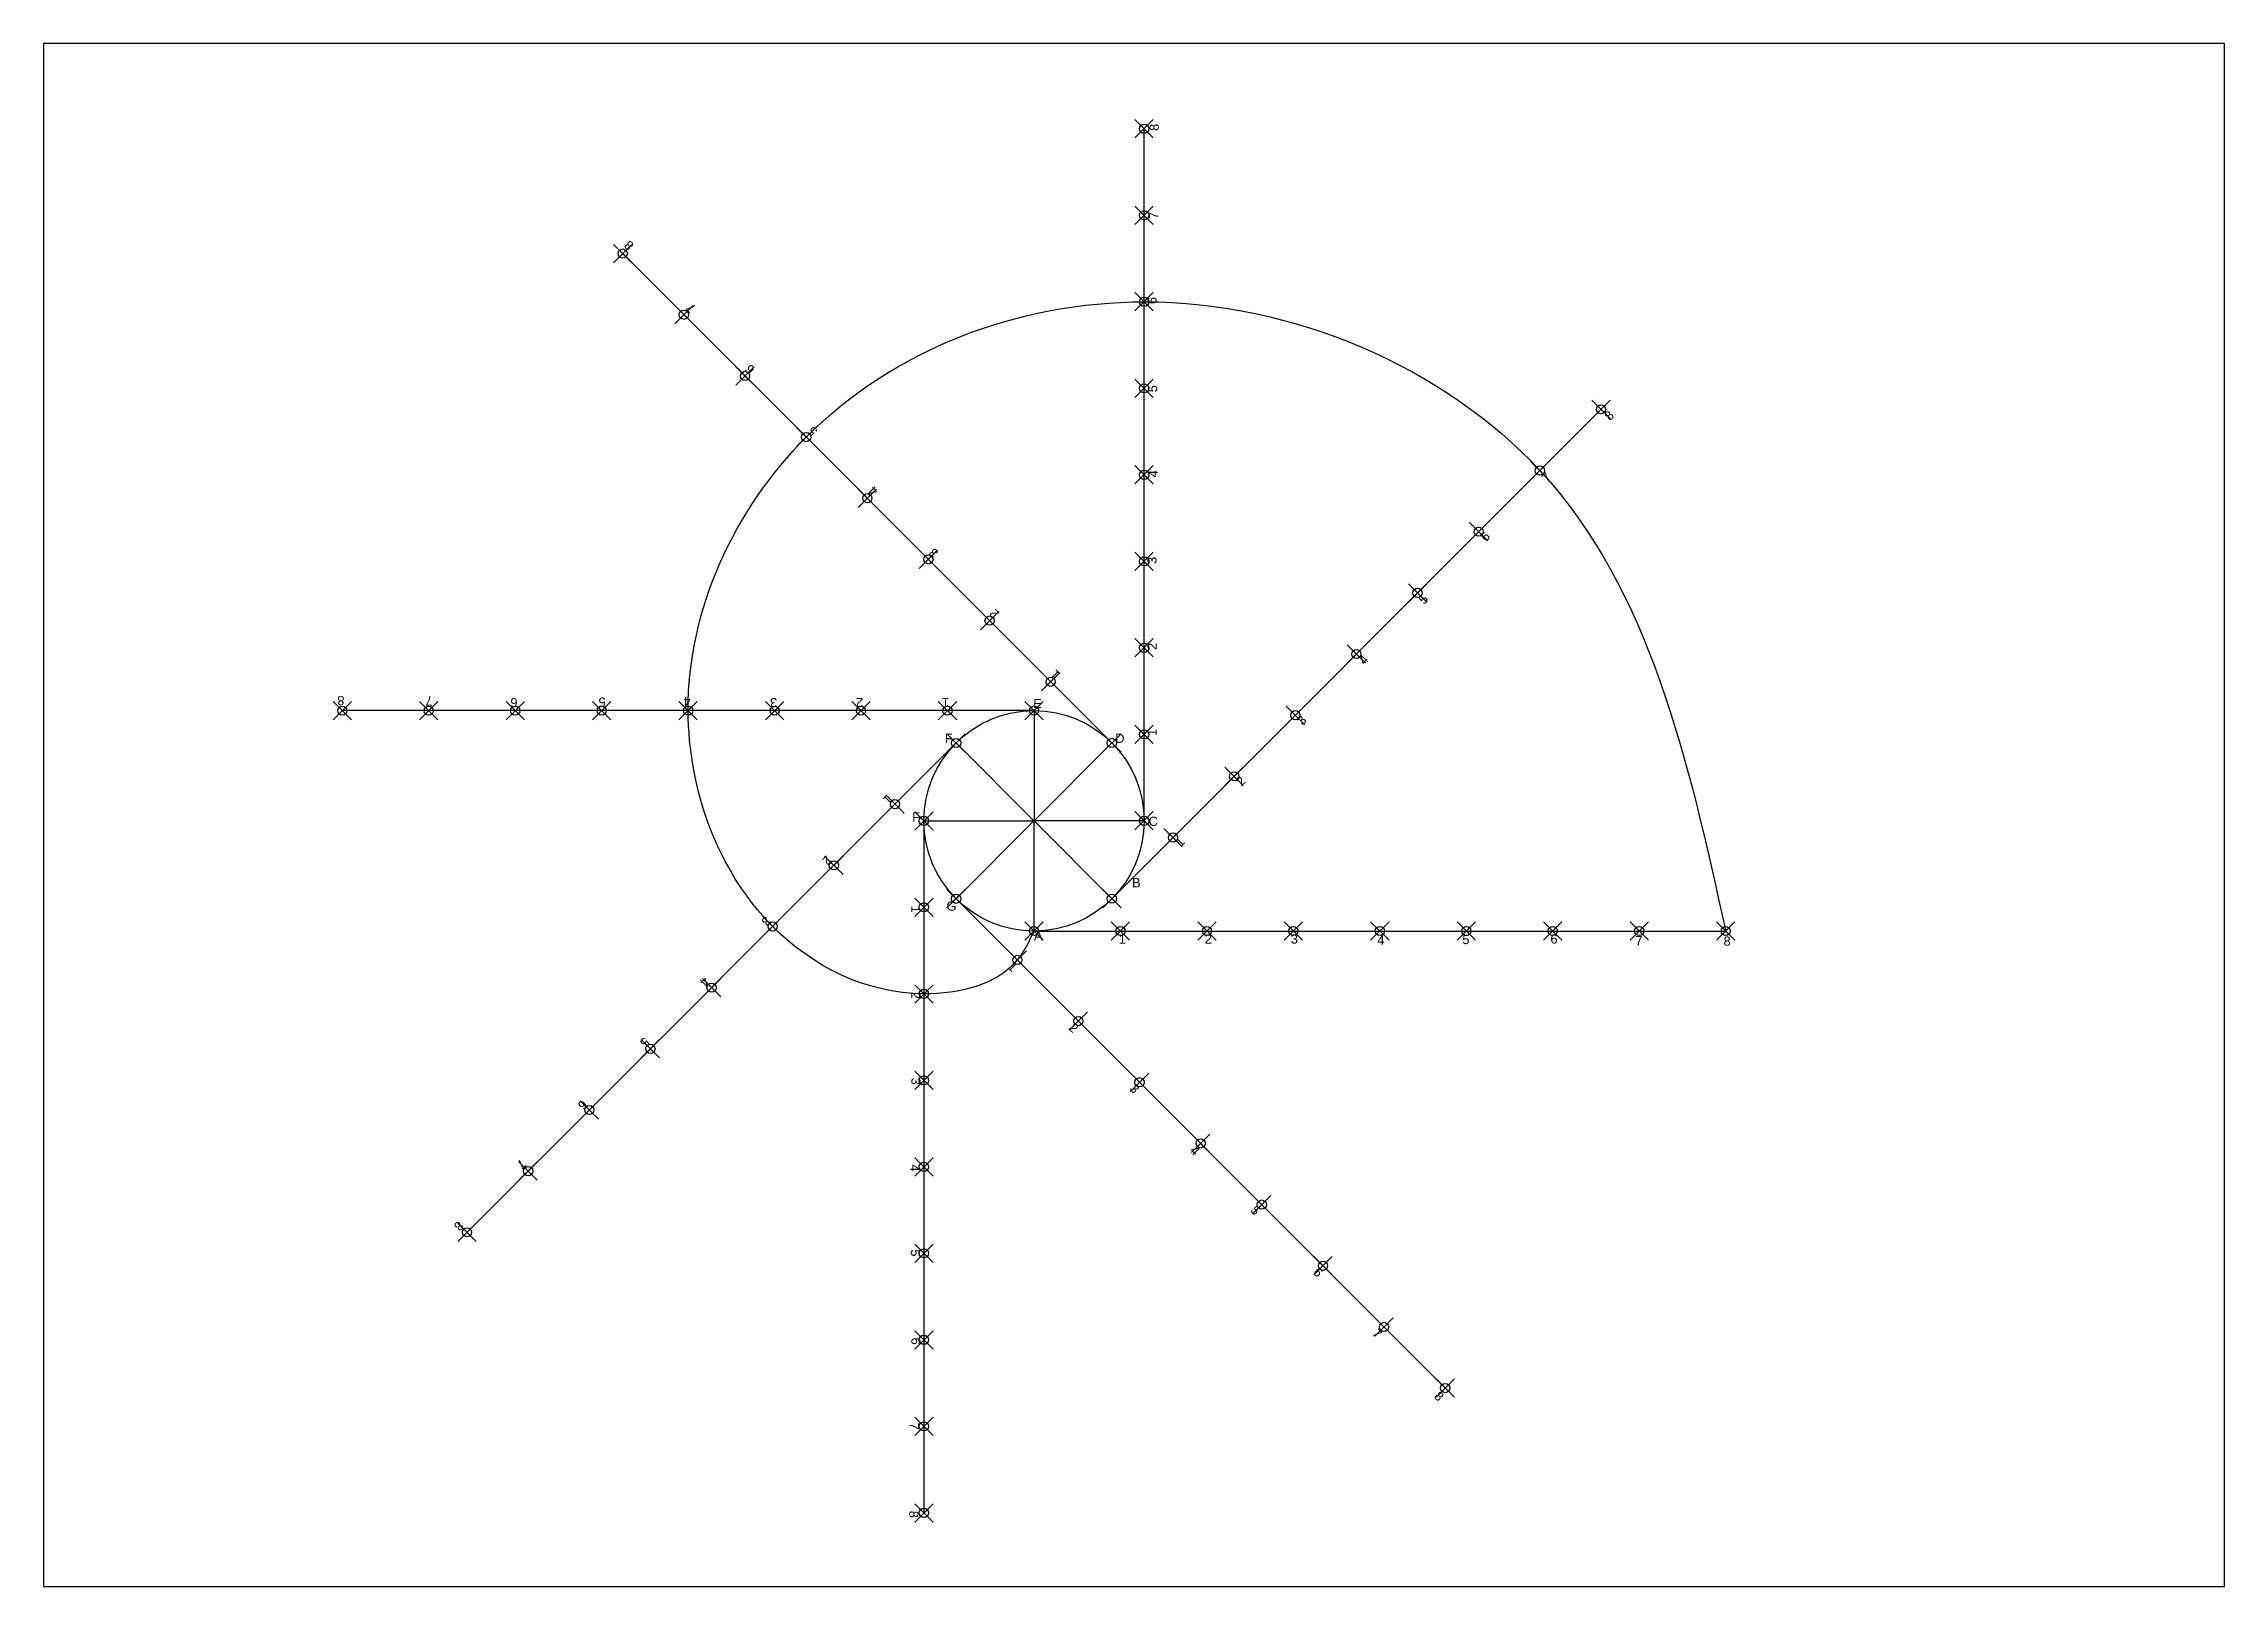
# Model space of a CAD drawing. Header units: millimetres. Extents: x -146 to 448, y -55 to 365.
import ezdxf

# ---------------------------------------------------------------- set-up
doc = ezdxf.new("R2010")
doc.units = ezdxf.units.MM
doc.header["$PDMODE"] = 35
doc.header["$PDSIZE"] = 2.5
doc.styles.get("Standard").update_dxf_attribs({"font": 'arial.ttf'})

# ---------------------------------------------------------------- blocks, each defined once
blk = doc.blocks.new('*U1')
blk.add_line((0, 15), (0, -15))
blk = doc.blocks.new('*U2')
at = {"color": 0, "linetype": 'ByBlock', "lineweight": -2, "transparency": 16777216}
blk.add_blockref('*U1', (99.8, 115.13), dxfattribs=at)
for p, rotation in [((89.19, 110.73), 45.00000000000001), ((110.41, 110.73), 314.9999999999999), ((84.8, 100.13), 90), ((89.19, 89.52), 135), ((99.8, 85.13), 180), ((110.41, 89.52), 225), ((114.8, 100.13), 269.9999999999999)]:
    blk.add_blockref('*U1', p, dxfattribs=dict(at, rotation=rotation))
blk = doc.blocks.new('*U7')
blk.add_point((0, 0))
blk = doc.blocks.new('*U8')
at = {"color": 0, "linetype": 'ByBlock', "lineweight": -2, "transparency": 16777216}
for p in [(-97.93, 2.03), (-74.38, 2.03), (-50.83, 2.03), (-27.28, 2.03), (-3.73, 2.03), (19.82, 2.03), (43.37, 2.03), (66.92, 2.03), (90.47, 2.03)]:
    blk.add_blockref('*U7', p, dxfattribs=at)
blk = doc.blocks.new('*U5')
blk.add_line((-97.93, 2.03), (90.47, 2.03))
blk.add_blockref('*U8', (0, 0))
at = {"char_height": 2.5, "attachment_point": 1}
for s, insert in [('1', (-74.85, 1.11)), ('2', (-51.42, 1.11)), ('3', (-27.99, 1.11)), ('4', (-4.41, 0.82)), ('5', (18.73, 0.96)), ('6', (42.74, 1.11)), ('7', (65.88, 0.67)), ('8', (89.89, 0.53))]:
    blk.add_mtext_dynamic_manual_height_columns(s, width=8.0459, gutter_width=12.5, heights=[0], dxfattribs=dict(at, insert=insert))
blk = doc.blocks.new('*U6')
at = {"color": 0, "linetype": 'ByBlock', "lineweight": -2, "transparency": 16777216}
for p, rotation in [((155.75, 250.88), 90), ((77.12, 244.84), 135), ((215.62, 199.55), 45), ((25.79, 184.97), 180), ((31.83, 106.34), 225), ((91.7, 55.01), 269.9999999999999), ((170.33, 61.05), 314.9999999999999)]:
    blk.add_blockref('*U5', p, dxfattribs=dict(at, rotation=rotation))
blk.add_blockref('*U5', (221.66, 120.92), dxfattribs=at)

msp = doc.modelspace()

# ---------------------------------------------------------------- linework, layer by layer
msp.add_lwpolyline([(-146.03, -55.47), (447.97, -55.47), (447.97, 364.53), (-146.03, 364.53)], close=True)
msp.add_circle((123.73, 152.95), 30)
at = {"color": 217, "lineweight": 30, "true_color": 0x93278f}
msp.add_spline([(123.73, 122.95), (119.17, 115.08), (93.73, 105.85), (52.56, 124.2), (29.53, 182.95), (61.68, 257.42), (153.73, 294.25), (261.51, 248.3), (312.13, 122.95)], degree=3, dxfattribs=at)

# ---------------------------------------------------------------- block references
for name, p in [('*U6', (0, 0)), ('*U2', (23.93, 52.82))]:
    msp.add_blockref(name, p)

# ---------------------------------------------------------------- texts
at = {"char_height": 2.5, "attachment_point": 1}
for s, insert in [('E', (123.5, 186.13)), ('F', (99.44, 176.66)), ('D', (145.86, 176.66)), ('F', (90.54, 155.22)), ('C', (154.94, 154.07)), ('B', (150.44, 137.36)), ('G', (99.9, 130.99)), ('A', (123.73, 122.95))]:
    msp.add_mtext_dynamic_manual_height_columns(s, width=8.0459, gutter_width=12.5, heights=[0], dxfattribs=dict(at, insert=insert))

doc.saveas('drawing.dxf')
